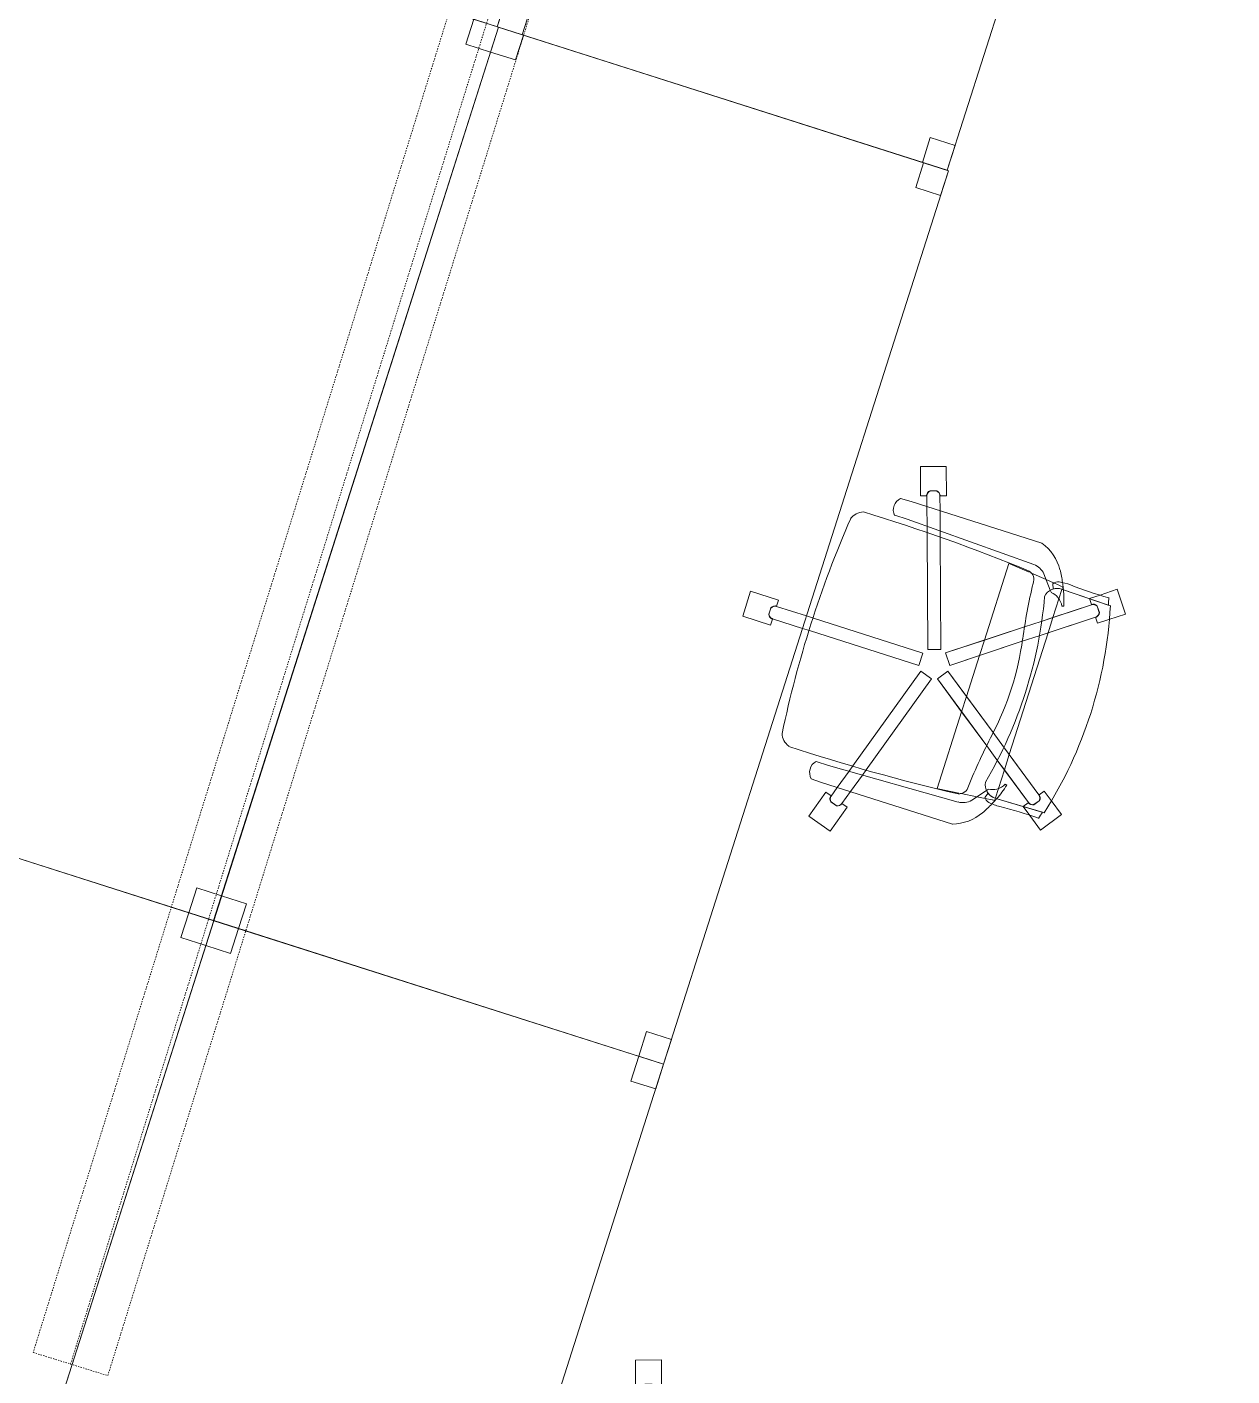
# Model space of a CAD drawing. Header units: inches. Extents: x 385 to 2249, y -1773 to -36.
# Drawn here: x 1779.3 to 1871.8, y -656.7 to -553.1 of the extents above; entities that cross this region are included whole.
import ezdxf

# ---------------------------------------------------------------- set-up
doc = ezdxf.new("R2010")
doc.units = ezdxf.units.IN
doc.header["$MEASUREMENT"] = 0
doc.linetypes.add('Dash 1_32_', pattern=[0.0625, 0.03125, -0.03125])
doc.layers.add('A-DETL', color=90, linetype='Continuous', lineweight=9)
doc.layers.add('I-FURN', color=30, linetype='Continuous', lineweight=9)

# ---------------------------------------------------------------- blocks, each defined once
blk = doc.blocks.new('Rectangular Table - Rectangular Table-V112-Level 6 POWER _ SIGNAL')
at = {"layer": 'I-FURN'}
for p, q in [((-34, 18.13), (-36, 18.13)), ((-36, 18.13), (-36, 16.13)), ((-36, 16.13), (-36, 18.13)), ((-36, 18.13), (-34, 18.13)), ((36, 18.13), (-36, 18.13)), ((-36, 18.13), (-36, -18.13)), ((-36, -18.13), (-36, 18.13)), ((-36, 18.13), (36, 18.13)), ((-34, 16.13), (-34, 18.13)), ((-34, 18.13), (-34, 16.13)), ((34, 18.13), (34, 16.13)), ((36, 18.13), (34, 18.13)), ((34, 18.13), (36, 18.13)), ((34, 16.13), (34, 18.13)), ((36, 16.13), (36, 18.13)), ((36, 18.13), (36, 16.24)), ((36, -18.13), (36, 18.13)), ((36, 18.13), (36, -18.13)), ((-36, 16.13), (-34, 16.13)), ((-34, 16.13), (-36, 16.13)), ((34, 16.13), (36, 16.13)), ((36, 16.13), (34, 16.13)), ((36, 16.24), (36, 16.13)), ((-34, -16.13), (-36, -16.13)), ((-36, -16.13), (-36, -18.13)), ((-36, -18.13), (-36, -16.13)), ((-36, -16.13), (-34, -16.13)), ((-34, -18.13), (-34, -16.13)), ((-34, -16.13), (-34, -18.13)), ((36, -16.13), (34, -16.13)), ((34, -16.13), (34, -18.13)), ((34, -18.13), (34, -16.13)), ((34, -16.13), (36, -16.13)), ((36, -18.13), (36, -16.13)), ((36, -16.13), (36, -18.13)), ((-36, -18.13), (-34, -18.13)), ((-34, -18.13), (-36, -18.13)), ((-36, -18.13), (36, -18.13)), ((36, -18.13), (-36, -18.13)), ((34, -18.13), (36, -18.13)), ((36, -18.13), (34, -18.13))]:
    blk.add_line(p, q, dxfattribs=at)
blk = doc.blocks.new('Rectangular Table - Rectangular Table-V115-Level 6 POWER _ SIGNAL')
at = {"layer": 'I-FURN'}
for p, q in [((-34, 18.13), (-36, 18.13)), ((-36, 18.13), (-36, 16.13)), ((-36, 16.13), (-36, 18.13)), ((-36, 18.13), (-34, 18.13)), ((36, 18.13), (-36, 18.13)), ((-36, 18.13), (-36, -18.13)), ((-36, -18.13), (-36, 18.13)), ((-36, 18.13), (36, 18.13)), ((-34, 16.13), (-34, 18.13)), ((-34, 18.13), (-34, 16.13)), ((34, 18.13), (34, 16.13)), ((36, 18.13), (34, 18.13)), ((34, 18.13), (36, 18.13)), ((34, 16.13), (34, 18.13)), ((36, 16.13), (36, 18.13)), ((36, 18.13), (36, 16.13)), ((36, -18.13), (36, 18.13)), ((36, 18.13), (36, -18.13)), ((-36, 16.13), (-34, 16.13)), ((-34, 16.13), (-36, 16.13)), ((34, 16.13), (36, 16.13)), ((36, 16.13), (34, 16.13)), ((-34, -16.13), (-36, -16.13)), ((-36, -16.13), (-36, -18.13)), ((-36, -16.24), (-36, -16.13)), ((-36, -16.13), (-34, -16.13)), ((-36, -18.13), (-36, -16.24)), ((-34, -18.13), (-34, -16.13)), ((-34, -16.13), (-34, -18.13)), ((36, -16.13), (34, -16.13)), ((34, -16.13), (34, -18.13)), ((34, -18.13), (34, -16.13)), ((34, -16.13), (36, -16.13)), ((36, -18.13), (36, -16.13)), ((36, -16.13), (36, -18.13)), ((-36, -18.13), (-34, -18.13)), ((-34, -18.13), (-36, -18.13)), ((-36, -18.13), (36, -18.13)), ((36, -18.13), (-36, -18.13)), ((34, -18.13), (36, -18.13)), ((36, -18.13), (34, -18.13))]:
    blk.add_line(p, q, dxfattribs=at)
blk = doc.blocks.new('Rectangular Table - Rectangular Table-V116-Level 6 POWER _ SIGNAL')
at = {"layer": 'I-FURN'}
for p, q in [((-34, 18.13), (-36, 18.13)), ((-36, 18.13), (-36, 18.02)), ((-36, 18.02), (-36, 18.13)), ((-36, 18.13), (-34, 18.13)), ((36, 18.13), (-36, 18.13)), ((-36, 18.13), (-36, -18.13)), ((-36, 18.02), (-36, 18.13)), ((-36, 18.13), (36, 18.13)), ((-36, 18.02), (-36, 16.13)), ((-36, 16.13), (-36, 18.02)), ((-36, -18.13), (-36, 18.02)), ((-34, 16.13), (-34, 18.13)), ((-34, 18.13), (-34, 16.13)), ((34, 18.13), (34, 16.13)), ((36, 18.13), (34, 18.13)), ((34, 18.13), (36, 18.13)), ((34, 16.13), (34, 18.13)), ((36, 16.13), (36, 18.13)), ((36, 18.13), (36, 16.13)), ((36, -18.13), (36, 18.13)), ((36, 18.13), (36, -18.13)), ((-36, 16.13), (-34, 16.13)), ((-34, 16.13), (-36, 16.13)), ((34, 16.13), (36, 16.13)), ((36, 16.13), (34, 16.13)), ((-34, -16.13), (-36, -16.13)), ((-36, -16.13), (-36, -18.13)), ((-36, -16.24), (-36, -16.13)), ((-36, -16.13), (-34, -16.13)), ((-36, -18.13), (-36, -16.24)), ((-34, -18.13), (-34, -16.13)), ((-34, -16.13), (-34, -18.13)), ((36, -16.13), (34, -16.13)), ((34, -16.13), (34, -18.13)), ((34, -18.13), (34, -16.13)), ((34, -16.13), (36, -16.13)), ((36, -18.13), (36, -16.13)), ((36, -16.13), (36, -18.13)), ((-36, -18.13), (-34, -18.13)), ((-34, -18.13), (-36, -18.13)), ((-36, -18.13), (36, -18.13)), ((36, -18.13), (-36, -18.13)), ((34, -18.13), (36, -18.13)), ((36, -18.13), (34, -18.13))]:
    blk.add_line(p, q, dxfattribs=at)
blk = doc.blocks.new('F-Haworth_Chair_X99-Seminar - X99 Advanced Seminar Chair-V118-Level 6 POWER _ SIGNAL')
at = {"layer": 'I-FURN'}
for p, q in [((-8.08, 12.82), (-9.7, 11.65)), ((-8.08, 12.82), (-9.7, 11.65)), ((-7.29, 11.74), (-8.08, 12.82)), ((-7.29, 11.74), (-8.08, 12.82)), ((8.08, 12.82), (7.29, 11.74)), ((8.08, 12.82), (7.29, 11.74)), ((9.7, 11.65), (8.08, 12.82)), ((9.7, 11.65), (8.08, 12.82)), ((-9.7, 11.65), (-8.88, 10.52)), ((-9.7, 11.65), (-8.88, 10.52)), ((-8.34, 11.52), (-8.42, 7.57)), ((-6.76, 11), (-7.29, 11.74)), ((-6.76, 11), (-7.29, 11.74)), ((7.29, 11.74), (6.76, 11)), ((7.29, 11.74), (6.76, 11)), ((8.42, 7.57), (8.34, 11.52)), ((8.88, 10.52), (9.7, 11.65)), ((8.88, 10.52), (9.7, 11.65)), ((-8.88, 10.52), (-8.38, 9.83)), ((-8.88, 10.52), (-8.38, 9.83)), ((-8.42, 7.57), (-8.34, 11.37)), ((-8, 10.58), (-7.59, 10.88)), ((-8, 10.58), (-7.59, 10.88)), ((-7.59, 10.87), (-7.99, 10.57)), ((-7.59, 10.87), (-7.99, 10.57)), ((-4.9, 7.6), (-7.16, 10.71)), ((-4.47, 7.01), (-7.16, 10.71)), ((-7.15, 10.72), (-6.76, 11)), ((-7.15, 10.72), (-6.76, 11)), ((7.16, 10.71), (4.47, 7.01)), ((7.16, 10.71), (4.9, 7.6)), ((6.76, 11), (7.15, 10.72)), ((6.76, 11), (7.15, 10.72)), ((7.59, 10.88), (8, 10.58)), ((7.59, 10.88), (8, 10.58)), ((7.99, 10.57), (7.59, 10.87)), ((7.99, 10.57), (7.59, 10.87)), ((8.34, 11.37), (8.42, 7.57)), ((8.38, 9.83), (8.88, 10.52)), ((8.38, 9.83), (8.88, 10.52)), ((-8.38, 9.83), (-7.99, 10.11)), ((-8.38, 9.83), (-7.99, 10.11)), ((-7.97, 10.12), (-6.14, 7.6)), ((-7.97, 10.12), (-5.57, 6.82)), ((5.57, 6.82), (7.97, 10.12)), ((6.14, 7.6), (7.97, 10.12)), ((7.99, 10.11), (8.38, 9.83)), ((7.99, 10.11), (8.38, 9.83)), ((-8.62, 7.42), (-8.68, 6.91)), ((-8.6, 7.6), (-8.62, 7.43)), ((-8.49, 7.6), (-8.56, 7.6)), ((-7.65, 7.6), (-8.4, 7.6)), ((-6.14, 7.6), (-7.65, 7.6)), ((-7.18, 7.99), (-7.21, 8.13)), ((-4.9, 7.6), (-6.14, 7.6)), ((-6.14, 7.6), (-5.57, 6.82)), ((4.9, 7.6), (-4.9, 7.6)), ((-4.47, 7.01), (-4.9, 7.6)), ((4.9, 7.6), (4.47, 7.01)), ((6.14, 7.6), (4.9, 7.6)), ((5.57, 6.82), (6.14, 7.6)), ((7.65, 7.6), (6.14, 7.6)), ((7.21, 8.13), (7.18, 7.99)), ((8.4, 7.6), (7.65, 7.6)), ((8.56, 7.6), (8.49, 7.6)), ((8.62, 7.43), (8.6, 7.6)), ((8.68, 6.87), (8.62, 7.42)), ((-9.13, 5.92), (-8.07, 6.77)), ((-8.75, 6.22), (-8.88, 4.99)), ((-8.68, 6.83), (-8.75, 6.22)), ((-8.61, 6.81), (-8.23, 6.95)), ((-8.07, 6.77), (-7.95, 6.87)), ((-5.57, 6.82), (-4.79, 5.75)), ((-5.57, 6.82), (-4.79, 5.75)), ((-3.68, 5.91), (-4.47, 7.01)), ((-3.68, 5.91), (-4.47, 7.01)), ((4.47, 7.01), (3.68, 5.91)), ((4.47, 7.01), (3.68, 5.91)), ((4.79, 5.75), (5.57, 6.82)), ((4.79, 5.75), (5.57, 6.82)), ((7.95, 6.87), (8.07, 6.77)), ((8.07, 6.77), (9.13, 5.92)), ((8.23, 6.95), (8.61, 6.81)), ((8.75, 6.22), (8.68, 6.87)), ((8.88, 4.99), (8.75, 6.22)), ((-4.79, 5.75), (-2.89, 3.12)), ((-4.79, 5.75), (-1.04, 0.58)), ((-1.65, 3.12), (-3.68, 5.91)), ((-0.23, 1.17), (-3.68, 5.91)), ((3.68, 5.91), (0.23, 1.17)), ((1.04, 0.58), (4.79, 5.75)), ((3.68, 5.91), (1.65, 3.12)), ((2.89, 3.12), (4.79, 5.75)), ((-11.32, 5.06), (-11.32, -5.48)), ((-9.92, -5.36), (-9.57, 4.97)), ((-8.9, 4.8), (-9.07, 3.2)), ((-8.88, 4.99), (-8.89, 4.91)), ((8.89, 4.91), (8.88, 4.99)), ((9.07, 3.2), (8.9, 4.8)), ((9.57, 4.97), (9.92, -5.36)), ((11.32, -5.48), (11.32, 5.06)), ((-9.07, 3.2), (-9.07, 3.12)), ((-9.07, 3.12), (-2.89, 3.12)), ((-2.89, 3.12), (-1.65, 3.12)), ((-2.89, 3.12), (-1.04, 0.58)), ((-1.65, 3.12), (1.65, 3.12)), ((-0.23, 1.17), (-1.65, 3.12)), ((1.65, 3.12), (0.23, 1.17)), ((1.04, 0.58), (2.89, 3.12)), ((1.65, 3.12), (2.89, 3.12)), ((2.89, 3.12), (9.07, 3.12)), ((9.07, 3.12), (9.07, 3.2)), ((-1.04, 0.58), (-0.23, 1.17)), ((-1.04, 0.58), (-0.23, 1.17)), ((0.23, 1.17), (1.04, 0.58)), ((0.23, 1.17), (1.04, 0.58)), ((-1.18, 0.14), (-9.37, -2.52)), ((-1.18, 0.14), (-9.37, -2.52)), ((-0.87, -0.81), (-1.18, 0.14)), ((-0.87, -0.81), (-1.18, 0.14)), ((1.18, 0.14), (0.87, -0.81)), ((1.18, 0.14), (0.87, -0.81)), ((9.37, -2.52), (1.18, 0.14)), ((9.37, -2.52), (1.18, 0.14)), ((-9.38, -3.57), (-0.87, -0.81)), ((-9.38, -3.57), (-0.87, -0.81)), ((0.87, -0.81), (9.38, -3.57)), ((0.87, -0.81), (9.38, -3.57)), ((-0.5, -1.08), (-0.5, -9.91)), ((0.5, -1.08), (-0.5, -1.08)), ((-0.5, -1.08), (-0.5, -9.91)), ((0.5, -1.08), (-0.5, -1.08)), ((0.5, -9.91), (0.5, -1.08)), ((0.5, -9.91), (0.5, -1.08)), ((-12.55, -3.03), (-14.69, -3.72)), ((-12.55, -3.03), (-14.69, -3.72)), ((-12.4, -3.49), (-12.55, -3.03)), ((-12.4, -3.49), (-12.55, -3.03)), ((-9.83, -2.67), (-11.32, -3.15)), ((-9.83, -2.67), (-11.32, -3.15)), ((-9.37, -2.52), (-9.83, -2.67)), ((-9.37, -2.52), (-9.83, -2.67)), ((9.83, -2.67), (9.37, -2.52)), ((9.83, -2.67), (9.37, -2.52)), ((11.32, -3.15), (9.83, -2.67)), ((11.32, -3.15), (9.83, -2.67)), ((12.55, -3.03), (12.4, -3.49)), ((12.55, -3.03), (12.4, -3.49)), ((14.69, -3.72), (12.55, -3.03)), ((14.69, -3.72), (12.55, -3.03)), ((-14.69, -3.72), (-14.08, -5.62)), ((-14.69, -3.72), (-14.08, -5.62)), ((-12.53, -4.34), (-12.69, -3.85)), ((-12.53, -4.34), (-12.69, -3.85)), ((-12.68, -3.86), (-12.52, -4.33)), ((-12.68, -3.86), (-12.52, -4.33)), ((-11.32, -3.15), (-12.4, -3.5)), ((-11.32, -3.15), (-12.4, -3.5)), ((-11.32, -4.21), (-9.86, -3.73)), ((-11.32, -4.21), (-9.86, -3.73)), ((-9.86, -3.73), (-9.38, -3.57)), ((-9.86, -3.73), (-9.38, -3.57)), ((9.38, -3.57), (9.86, -3.73)), ((9.38, -3.57), (9.86, -3.73)), ((9.86, -3.73), (11.32, -4.21)), ((9.86, -3.73), (11.32, -4.21)), ((12.4, -3.5), (11.32, -3.15)), ((12.4, -3.5), (11.32, -3.15)), ((12.52, -4.33), (12.68, -3.86)), ((12.52, -4.33), (12.68, -3.86)), ((12.69, -3.85), (12.53, -4.34)), ((12.69, -3.85), (12.53, -4.34)), ((14.08, -5.62), (14.69, -3.72)), ((14.08, -5.62), (14.69, -3.72)), ((-14.08, -5.62), (-11.94, -4.93)), ((-14.08, -5.62), (-11.94, -4.93)), ((-12.09, -4.45), (-11.32, -4.21)), ((-12.09, -4.45), (-11.32, -4.21)), ((-11.94, -4.93), (-12.09, -4.47)), ((-11.94, -4.93), (-12.09, -4.47)), ((11.32, -4.21), (12.09, -4.45)), ((11.32, -4.21), (12.09, -4.45)), ((12.09, -4.47), (11.94, -4.93)), ((12.09, -4.47), (11.94, -4.93)), ((11.94, -4.93), (14.08, -5.62)), ((11.94, -4.93), (14.08, -5.62)), ((-11.32, -5.48), (-11.3, -6.32)), ((-9.92, -6.36), (-9.92, -5.36)), ((9.92, -5.36), (9.92, -6.36)), ((11.3, -6.32), (11.32, -5.48)), ((-0.5, -9.91), (-0.5, -10.46)), ((-0.5, -9.91), (-0.5, -10.46)), ((0.5, -10.46), (0.5, -9.91)), ((0.5, -10.46), (0.5, -9.91)), ((-0.5, -10.46), (-0.5, -12.88)), ((-0.5, -10.46), (-0.5, -12.88)), ((0.5, -12.88), (0.5, -10.46)), ((0.5, -12.88), (0.5, -10.46)), ((-0.52, -12.88), (-1, -12.88)), ((-1, -12.88), (-1, -15.13)), ((-0.52, -12.88), (-1, -12.88)), ((-1, -12.88), (-1, -15.13)), ((0.26, -13.26), (-0.26, -13.26)), ((0.26, -13.26), (-0.26, -13.26)), ((-0.25, -13.25), (0.25, -13.25)), ((-0.25, -13.25), (0.25, -13.25)), ((1, -12.88), (0.52, -12.88)), ((1, -12.88), (0.52, -12.88)), ((1, -15.13), (1, -12.88)), ((1, -15.13), (1, -12.88)), ((-1, -15.13), (1, -15.13)), ((-1, -15.13), (1, -15.13))]:
    blk.add_line(p, q, dxfattribs=at)
for centre, radius, start, end in [((0, -20.29), 32.89, 75.3075, 104.696), ((-36.06, 10.03), 27.2, 355.9857, 2.5118), ((0, -20.73), 33.17, 104.5766, 105.5522), ((-7.66, 10.36), 0.407, 147.1651, 216.8349), ((-7.66, 10.36), 0.407, 161.0991, 175.033), ((-7.66, 10.36), 0.407, 175.033, 188.967), ((-7.66, 10.36), 0.407, 147.1651, 161.0991), ((-7.64, 10.36), 0.406, 148.6199, 216), ((-7.64, 10.36), 0.406, 148.6199, 216), ((-7.48, 10.49), 0.407, 35.1651, 104.8349), ((-7.48, 10.49), 0.407, 35.1651, 104.8349), ((-7.49, 10.47), 0.406, 36, 103.3801), ((-7.49, 10.47), 0.406, 36, 103.3801), ((7.48, 10.49), 0.407, 75.1651, 144.8349), ((7.48, 10.49), 0.407, 75.1651, 144.8349), ((7.49, 10.47), 0.406, 76.6199, 144), ((7.49, 10.47), 0.406, 130.524, 144), ((7.49, 10.47), 0.406, 117.0479, 130.524), ((7.49, 10.47), 0.406, 76.6199, 117.0479), ((7.64, 10.36), 0.406, 324, 31.3801), ((7.64, 10.36), 0.406, 324, 17.9041), ((7.66, 10.36), 0.407, 323.1651, 32.8349), ((7.66, 10.36), 0.407, 323.1651, 32.8349), ((7.64, 10.36), 0.406, 17.9041, 31.3801), ((0, -20.73), 33.17, 74.4478, 75.4234), ((36.06, 10.03), 27.2, 177.4882, 184.0143), ((-7.66, 10.36), 0.407, 188.967, 216.8349), ((-4.71, -1.15), 9.61, 116.0036, 121.9522), ((-5.2, 7.86), 3.74, 175.9857, 189.9064), ((-4.71, -1.15), 9.61, 113.5094, 116.0036), ((-4.71, -1.15), 9.61, 112.927, 113.3607), ((-4.71, -1.15), 9.61, 105.0666, 112.7369), ((-7.37, 7.55), 1.05, 178.8214, 214.7998), ((-7.37, 7.55), 1.05, 178.8214, 264.0446), ((-6.55, 6.76), 1.38, 147.5752, 174.9122), ((-6.55, 6.76), 1.38, 117.0503, 145.9813), ((0, -26.49), 33.83, 77.2285, 102.7715), ((6.55, 6.76), 1.38, 34.0187, 62.9497), ((4.71, -1.15), 9.61, 67.2631, 74.9334), ((7.37, 7.55), 1.05, 275.9554, 1.1786), ((6.55, 6.76), 1.38, 5.0878, 32.4248), ((7.37, 7.55), 1.05, 325.2002, 1.1786), ((4.71, -1.15), 9.61, 66.6393, 67.073), ((4.71, -1.15), 9.61, 63.9964, 66.4906), ((5.2, 7.86), 3.74, 350.0936, 4.0143), ((4.71, -1.15), 9.61, 58.0478, 63.9964), ((-7.87, 3.92), 3.63, 121.9522, 161.8211), ((-8.28, 7.33), 0.613, 189.9064, 237.4573), ((0, -15.97), 22.19, 79.9767, 100.0233), ((8.28, 7.33), 0.613, 302.5427, 350.0936), ((7.87, 3.92), 3.63, 18.1789, 58.0478), ((-8.18, 4.9), 1.39, 132.8922, 177.1987), ((-8.24, 4.59), 0.763, 84.2338, 165.7662), ((-11.32, 48.08), 42.84, 274.2301, 280.0233), ((11.32, 48.08), 42.84, 259.9767, 265.7699), ((8.24, 4.59), 0.763, 14.2338, 95.7662), ((8.18, 4.9), 1.39, 2.8013, 47.1078), ((144.06, -7.32), 153.52, 175.4787, 180.5251), ((-144.06, -7.32), 153.52, 359.4749, 4.5213), ((-12.28, -3.88), 0.407, 107.1651, 176.8349), ((-12.28, -3.88), 0.407, 107.1651, 176.8349), ((-12.27, -3.89), 0.406, 108, 175.3801), ((-12.27, -3.89), 0.406, 161.9041, 175.3801), ((-12.27, -3.89), 0.406, 121.476, 161.9041), ((-12.27, -3.89), 0.406, 108, 121.476), ((12.28, -3.88), 0.407, 3.1651, 72.8349), ((12.28, -3.88), 0.407, 3.1651, 72.8349), ((12.27, -3.89), 0.406, 45.0479, 72), ((12.27, -3.89), 0.406, 4.6199, 72), ((12.27, -3.89), 0.406, 4.6199, 45.0479), ((-12.22, -4.09), 0.407, 219.1651, 288.8349), ((-12.22, -4.09), 0.407, 219.1651, 288.8349), ((-12.22, -4.07), 0.406, 220.6199, 274.524), ((-12.22, -4.07), 0.406, 220.6199, 288), ((-12.22, -4.07), 0.406, 274.524, 288), ((12.22, -4.07), 0.406, 252, 319.3801), ((12.22, -4.09), 0.407, 251.1651, 320.8349), ((12.22, -4.09), 0.407, 251.1651, 320.8349), ((12.22, -4.07), 0.406, 252, 265.476), ((12.22, -4.07), 0.406, 265.476, 305.9041), ((12.22, -4.07), 0.406, 305.9041, 319.3801), ((-10.58, -5.68), 0.956, 221.8901, 314.1099), ((10.58, -5.68), 0.956, 225.8901, 318.1099), ((-8.21, -8.28), 1.31, 200.0433, 249.9567), ((8.21, -8.28), 1.31, 290.0433, 339.9567), ((0, 75.01), 84.96, 264.1475, 275.8525), ((-0.11, -12.88), 0.407, 179.1651, 207.033), ((-0.11, -12.88), 0.407, 179.1651, 248.8349), ((-0.09, -12.88), 0.406, 180, 193.476), ((-0.09, -12.88), 0.406, 180, 247.3801), ((-0.09, -12.88), 0.406, 193.476, 233.9041), ((-0.11, -12.88), 0.407, 207.033, 220.967), ((-0.11, -12.88), 0.407, 220.967, 234.9009), ((-0.11, -12.88), 0.407, 234.9009, 248.8349), ((-0.09, -12.88), 0.406, 233.9041, 247.3801), ((0.09, -12.88), 0.406, 292.6199, 360), ((0.09, -12.88), 0.406, 292.6199, 306.0959), ((0.11, -12.88), 0.407, 291.1651, 0.8349), ((0.11, -12.88), 0.407, 291.1651, 319.033), ((0.09, -12.88), 0.406, 306.0959, 346.524), ((0.11, -12.88), 0.407, 319.033, 332.967), ((0.11, -12.88), 0.407, 332.967, 346.9009), ((0.09, -12.88), 0.406, 346.524, 360), ((0.11, -12.88), 0.407, 346.9009, 0.8349)]:
    blk.add_arc(centre, radius, start, end, dxfattribs=at)
blk = doc.blocks.new('Rectangular Table - Rectangular Table-5809077-Level 6 POWER _ SIGNAL')
at = {"layer": 'I-FURN'}
for p, q in [((-34, 18.13), (-36, 18.13)), ((-36, 18.13), (-36, 16.13)), ((-36, 16.13), (-36, 18.13)), ((-36, 18.13), (-34, 18.13)), ((36, 18.13), (-36, 18.13)), ((-36, 18.13), (-36, -18.13)), ((-36, -18.13), (-36, 18.13)), ((-36, 18.13), (36, 18.13)), ((-34, 16.13), (-34, 18.13)), ((-34, 18.13), (-34, 16.13)), ((34, 18.13), (34, 16.13)), ((36, 18.13), (34, 18.13)), ((34, 18.13), (36, 18.13)), ((34, 16.13), (34, 18.13)), ((36, 16.13), (36, 18.13)), ((36, 18.13), (36, 16.13)), ((36, -18.13), (36, 18.13)), ((36, 18.13), (36, -18.13)), ((-36, 16.13), (-34, 16.13)), ((-34, 16.13), (-36, 16.13)), ((34, 16.13), (36, 16.13)), ((36, 16.13), (34, 16.13)), ((-34, -16.13), (-36, -16.13)), ((-36, -16.13), (-36, -18.13)), ((-36, -18.13), (-36, -16.13)), ((-36, -16.13), (-34, -16.13)), ((-34, -18.13), (-34, -16.13)), ((-34, -16.13), (-34, -18.13)), ((36, -16.13), (34, -16.13)), ((34, -16.13), (34, -18.13)), ((34, -18.13), (34, -16.13)), ((34, -16.13), (36, -16.13)), ((36, -18.13), (36, -16.13)), ((36, -16.13), (36, -18.13)), ((-36, -18.13), (-34, -18.13)), ((-34, -18.13), (-36, -18.13)), ((-36, -18.13), (36, -18.13)), ((36, -18.13), (-36, -18.13)), ((34, -18.13), (36, -18.13)), ((36, -18.13), (34, -18.13))]:
    blk.add_line(p, q, dxfattribs=at)
blk = doc.blocks.new('Rectangular Table - Rectangular Table-5809076-Level 6 POWER _ SIGNAL')
at = {"layer": 'I-FURN'}
for p, q in [((-34, 18.13), (-36, 18.13)), ((-36, 18.13), (-36, 16.13)), ((-36, 16.13), (-36, 18.13)), ((-36, 18.13), (-34, 18.13)), ((36, 18.13), (-36, 18.13)), ((-36, 18.13), (-36, -18.13)), ((-36, -18.13), (-36, 18.13)), ((-36, 18.13), (36, 18.13)), ((-34, 16.13), (-34, 18.13)), ((-34, 18.13), (-34, 16.13)), ((34, 18.13), (34, 16.13)), ((36, 18.13), (34, 18.13)), ((34, 18.13), (36, 18.13)), ((34, 16.13), (34, 18.13)), ((36, 16.13), (36, 18.13)), ((36, 18.13), (36, 16.13)), ((36, -18.13), (36, 18.13)), ((36, 18.13), (36, -18.13)), ((-36, 16.13), (-34, 16.13)), ((-34, 16.13), (-36, 16.13)), ((34, 16.13), (36, 16.13)), ((36, 16.13), (34, 16.13)), ((-34, -16.13), (-36, -16.13)), ((-36, -16.13), (-36, -18.13)), ((-36, -18.13), (-36, -16.13)), ((-36, -16.13), (-34, -16.13)), ((-34, -18.13), (-34, -16.13)), ((-34, -16.13), (-34, -18.13)), ((36, -16.13), (34, -16.13)), ((34, -16.13), (34, -18.13)), ((34, -18.13), (34, -16.13)), ((34, -16.13), (36, -16.13)), ((36, -18.13), (36, -16.13)), ((36, -16.13), (36, -18.13)), ((-36, -18.13), (-34, -18.13)), ((-34, -18.13), (-36, -18.13)), ((-36, -18.13), (36, -18.13)), ((36, -18.13), (-36, -18.13)), ((34, -18.13), (36, -18.13)), ((36, -18.13), (34, -18.13))]:
    blk.add_line(p, q, dxfattribs=at)
blk = doc.blocks.new('F-Haworth_Chair_X99-Seminar - X99 Advanced Seminar Chair-V120-Level 6 POWER _ SIGNAL')
at = {"layer": 'I-FURN'}
for p, q in [((-8.08, 12.82), (-9.7, 11.65)), ((-8.08, 12.82), (-9.7, 11.65)), ((-7.29, 11.74), (-8.08, 12.82)), ((-7.29, 11.74), (-8.08, 12.82)), ((8.08, 12.82), (7.29, 11.74)), ((8.08, 12.82), (7.29, 11.74)), ((9.7, 11.65), (8.08, 12.82)), ((9.7, 11.65), (8.08, 12.82)), ((-9.7, 11.65), (-8.88, 10.52)), ((-9.7, 11.65), (-8.88, 10.52)), ((-8.34, 11.52), (-8.42, 7.57)), ((-6.76, 11), (-7.29, 11.74)), ((-6.76, 11), (-7.29, 11.74)), ((7.29, 11.74), (6.76, 11)), ((7.29, 11.74), (6.76, 11)), ((8.42, 7.57), (8.34, 11.52)), ((8.88, 10.52), (9.7, 11.65)), ((8.88, 10.52), (9.7, 11.65)), ((-8.88, 10.52), (-8.38, 9.83)), ((-8.88, 10.52), (-8.38, 9.83)), ((-8.42, 7.57), (-8.34, 11.37)), ((-8, 10.58), (-7.59, 10.88)), ((-8, 10.58), (-7.59, 10.88)), ((-7.59, 10.87), (-7.99, 10.57)), ((-7.59, 10.87), (-7.99, 10.57)), ((-4.9, 7.6), (-7.16, 10.71)), ((-4.47, 7.01), (-7.16, 10.71)), ((-7.15, 10.72), (-6.76, 11)), ((-7.15, 10.72), (-6.76, 11)), ((7.16, 10.71), (4.47, 7.01)), ((7.16, 10.71), (4.9, 7.6)), ((6.76, 11), (7.15, 10.72)), ((6.76, 11), (7.15, 10.72)), ((7.59, 10.88), (8, 10.58)), ((7.59, 10.88), (8, 10.58)), ((7.99, 10.57), (7.59, 10.87)), ((7.99, 10.57), (7.59, 10.87)), ((8.34, 11.37), (8.42, 7.57)), ((8.38, 9.83), (8.88, 10.52)), ((8.38, 9.83), (8.88, 10.52)), ((-8.38, 9.83), (-7.99, 10.11)), ((-8.38, 9.83), (-7.99, 10.11)), ((-7.97, 10.12), (-6.14, 7.6)), ((-7.97, 10.12), (-5.57, 6.82)), ((5.57, 6.82), (7.97, 10.12)), ((6.14, 7.6), (7.97, 10.12)), ((7.99, 10.11), (8.38, 9.83)), ((7.99, 10.11), (8.38, 9.83)), ((-8.62, 7.42), (-8.68, 6.91)), ((-8.6, 7.6), (-8.62, 7.43)), ((-8.49, 7.6), (-8.56, 7.6)), ((-7.65, 7.6), (-8.4, 7.6)), ((-6.14, 7.6), (-7.65, 7.6)), ((-7.18, 7.99), (-7.21, 8.13)), ((-4.9, 7.6), (-6.14, 7.6)), ((-6.14, 7.6), (-5.57, 6.82)), ((4.9, 7.6), (-4.9, 7.6)), ((-4.47, 7.01), (-4.9, 7.6)), ((4.9, 7.6), (4.47, 7.01)), ((6.14, 7.6), (4.9, 7.6)), ((5.57, 6.82), (6.14, 7.6)), ((7.65, 7.6), (6.14, 7.6)), ((7.21, 8.13), (7.18, 7.99)), ((8.4, 7.6), (7.65, 7.6)), ((8.56, 7.6), (8.49, 7.6)), ((8.62, 7.43), (8.6, 7.6)), ((8.68, 6.87), (8.62, 7.42)), ((-9.13, 5.92), (-8.07, 6.77)), ((-8.75, 6.22), (-8.88, 4.99)), ((-8.68, 6.87), (-8.75, 6.22)), ((-8.61, 6.81), (-8.23, 6.95)), ((-8.07, 6.77), (-7.95, 6.87)), ((-5.57, 6.82), (-4.79, 5.75)), ((-5.57, 6.82), (-4.79, 5.75)), ((-3.68, 5.91), (-4.47, 7.01)), ((-3.68, 5.91), (-4.47, 7.01)), ((4.47, 7.01), (3.68, 5.91)), ((4.47, 7.01), (3.68, 5.91)), ((4.79, 5.75), (5.57, 6.82)), ((4.79, 5.75), (5.57, 6.82)), ((7.95, 6.87), (8.07, 6.77)), ((8.07, 6.77), (9.13, 5.92)), ((8.23, 6.95), (8.61, 6.81)), ((8.75, 6.22), (8.68, 6.87)), ((8.88, 4.99), (8.75, 6.22)), ((-4.79, 5.75), (-2.89, 3.12)), ((-4.79, 5.75), (-1.04, 0.58)), ((-1.65, 3.12), (-3.68, 5.91)), ((-0.23, 1.17), (-3.68, 5.91)), ((3.68, 5.91), (0.23, 1.17)), ((3.68, 5.91), (1.65, 3.12)), ((1.76, 1.57), (4.79, 5.75)), ((2.89, 3.12), (4.79, 5.75)), ((-11.32, 5.06), (-11.32, -5.48)), ((-9.92, -5.36), (-9.57, 4.97)), ((-8.9, 4.8), (-9.07, 3.2)), ((-8.88, 4.99), (-8.89, 4.91)), ((8.89, 4.91), (8.88, 4.99)), ((9.07, 3.2), (8.9, 4.8)), ((9.57, 4.97), (9.92, -5.36)), ((11.32, -5.48), (11.32, 5.06)), ((-9.07, 3.2), (-9.07, 3.12)), ((-9.07, 3.12), (-2.89, 3.12)), ((-2.89, 3.12), (-1.65, 3.12)), ((-2.89, 3.12), (-1.04, 0.58)), ((-1.65, 3.12), (1.65, 3.12)), ((-0.23, 1.17), (-1.65, 3.12)), ((1.65, 3.12), (0.23, 1.17)), ((1.65, 3.12), (2.89, 3.12)), ((1.76, 1.57), (2.89, 3.12)), ((2.89, 3.12), (9.07, 3.12)), ((9.07, 3.12), (9.07, 3.2)), ((-1.04, 0.58), (-0.23, 1.17)), ((-1.04, 0.58), (-0.23, 1.17)), ((0.23, 1.17), (1.04, 0.58)), ((0.23, 1.17), (1.04, 0.58)), ((1.04, 0.58), (1.75, 1.56)), ((1.04, 0.58), (1.75, 1.56)), ((-1.18, 0.14), (-9.37, -2.52)), ((-1.18, 0.14), (-9.37, -2.52)), ((-0.87, -0.81), (-1.18, 0.14)), ((-0.87, -0.81), (-1.18, 0.14)), ((1.18, 0.14), (0.87, -0.81)), ((1.18, 0.14), (0.87, -0.81)), ((9.37, -2.52), (1.18, 0.14)), ((9.37, -2.52), (1.18, 0.14)), ((-9.38, -3.57), (-0.87, -0.81)), ((-9.38, -3.57), (-0.87, -0.81)), ((0.87, -0.81), (9.38, -3.57)), ((0.87, -0.81), (9.38, -3.57)), ((-0.5, -1.08), (-0.5, -9.91)), ((0.5, -1.08), (-0.5, -1.08)), ((-0.5, -1.08), (-0.5, -9.91)), ((0.5, -1.08), (-0.5, -1.08)), ((0.5, -9.91), (0.5, -1.08)), ((0.5, -9.91), (0.5, -1.08)), ((-12.55, -3.03), (-14.69, -3.72)), ((-12.55, -3.03), (-14.69, -3.72)), ((-12.4, -3.49), (-12.55, -3.03)), ((-12.4, -3.49), (-12.55, -3.03)), ((-9.83, -2.67), (-11.32, -3.15)), ((-9.83, -2.67), (-11.32, -3.15)), ((-9.37, -2.52), (-9.83, -2.67)), ((-9.37, -2.52), (-9.83, -2.67)), ((9.83, -2.67), (9.37, -2.52)), ((9.83, -2.67), (9.37, -2.52)), ((11.32, -3.15), (9.83, -2.67)), ((11.32, -3.15), (9.83, -2.67)), ((12.55, -3.03), (12.4, -3.49)), ((12.55, -3.03), (12.4, -3.49)), ((14.69, -3.72), (12.55, -3.03)), ((14.69, -3.72), (12.55, -3.03)), ((-14.69, -3.72), (-14.08, -5.62)), ((-14.69, -3.72), (-14.08, -5.62)), ((-12.53, -4.34), (-12.69, -3.85)), ((-12.53, -4.34), (-12.69, -3.85)), ((-12.68, -3.86), (-12.52, -4.33)), ((-12.68, -3.86), (-12.52, -4.33)), ((-11.32, -3.15), (-12.4, -3.5)), ((-11.32, -3.15), (-12.4, -3.5)), ((-11.32, -4.21), (-9.86, -3.73)), ((-11.32, -4.21), (-9.86, -3.73)), ((-9.86, -3.73), (-9.38, -3.57)), ((-9.86, -3.73), (-9.38, -3.57)), ((9.38, -3.57), (9.86, -3.73)), ((9.38, -3.57), (9.86, -3.73)), ((9.87, -3.73), (11.32, -4.21)), ((9.87, -3.73), (11.32, -4.21)), ((12.4, -3.5), (11.32, -3.15)), ((12.4, -3.5), (11.32, -3.15)), ((12.52, -4.33), (12.68, -3.86)), ((12.52, -4.33), (12.68, -3.86)), ((12.69, -3.85), (12.53, -4.34)), ((12.69, -3.85), (12.53, -4.34)), ((14.08, -5.62), (14.69, -3.72)), ((14.08, -5.62), (14.69, -3.72)), ((-14.08, -5.62), (-11.94, -4.93)), ((-14.08, -5.62), (-11.94, -4.93)), ((-12.09, -4.45), (-11.32, -4.21)), ((-12.09, -4.45), (-11.32, -4.21)), ((-11.94, -4.93), (-12.09, -4.47)), ((-11.94, -4.93), (-12.09, -4.47)), ((11.32, -4.21), (12.09, -4.45)), ((11.32, -4.21), (12.09, -4.45)), ((12.09, -4.47), (11.94, -4.93)), ((12.09, -4.47), (11.94, -4.93)), ((11.94, -4.93), (14.08, -5.62)), ((11.94, -4.93), (14.08, -5.62)), ((-11.32, -5.48), (-11.3, -6.32)), ((-9.92, -6.36), (-9.92, -5.36)), ((9.92, -5.36), (9.92, -6.36)), ((11.3, -6.32), (11.32, -5.48)), ((-0.5, -9.91), (-0.5, -10.46)), ((-0.5, -9.91), (-0.5, -10.46)), ((0.5, -10.46), (0.5, -9.91)), ((0.5, -10.46), (0.5, -9.91)), ((-0.5, -10.46), (-0.5, -12.88)), ((-0.5, -10.46), (-0.5, -12.88)), ((0.5, -12.88), (0.5, -10.46)), ((0.5, -12.88), (0.5, -10.46)), ((-0.52, -12.88), (-1, -12.88)), ((-1, -12.88), (-1, -15.13)), ((-0.52, -12.88), (-1, -12.88)), ((-1, -12.88), (-1, -15.13)), ((0.26, -13.26), (-0.26, -13.26)), ((0.26, -13.26), (-0.26, -13.26)), ((-0.25, -13.25), (0.25, -13.25)), ((-0.25, -13.25), (0.25, -13.25)), ((1, -12.88), (0.52, -12.88)), ((1, -12.88), (0.52, -12.88)), ((1, -15.13), (1, -12.88)), ((1, -15.13), (1, -12.88)), ((-1, -15.13), (1, -15.13)), ((-1, -15.13), (1, -15.13))]:
    blk.add_line(p, q, dxfattribs=at)
for centre, radius, start, end in [((0, -20.29), 32.89, 75.3075, 104.696), ((-36.06, 10.03), 27.2, 355.9857, 2.5118), ((0, -20.73), 33.17, 104.5766, 105.5522), ((-7.66, 10.36), 0.407, 147.1651, 216.8349), ((-7.66, 10.36), 0.407, 147.1651, 216.8349), ((-7.64, 10.36), 0.406, 148.6199, 216), ((-7.64, 10.36), 0.406, 148.6199, 216), ((-7.48, 10.49), 0.407, 90.9009, 104.8349), ((-7.48, 10.49), 0.407, 35.1651, 104.8349), ((-7.49, 10.47), 0.406, 36, 103.3801), ((-7.49, 10.47), 0.406, 36, 103.3801), ((-7.48, 10.49), 0.407, 76.967, 90.9009), ((-7.48, 10.49), 0.407, 35.1651, 76.967), ((7.48, 10.49), 0.407, 75.1651, 144.8349), ((7.48, 10.49), 0.407, 103.033, 144.8349), ((7.49, 10.47), 0.406, 76.6199, 144), ((7.49, 10.47), 0.406, 117.0479, 144), ((7.49, 10.47), 0.406, 76.6199, 117.0479), ((7.48, 10.49), 0.407, 75.1651, 103.033), ((7.64, 10.36), 0.406, 324, 31.3801), ((7.64, 10.36), 0.406, 324, 17.9041), ((7.66, 10.36), 0.407, 323.1651, 32.8349), ((7.64, 10.36), 0.406, 17.9041, 31.3801), ((7.66, 10.36), 0.407, 323.1651, 18.9009), ((7.66, 10.36), 0.407, 18.9009, 32.8349), ((0, -20.73), 33.17, 74.4478, 75.4234), ((36.06, 10.03), 27.2, 177.4882, 184.0143), ((-4.71, -1.15), 9.61, 116.0036, 121.9522), ((-5.2, 7.86), 3.74, 175.9857, 189.9064), ((-4.71, -1.15), 9.61, 113.5094, 116.0036), ((-4.71, -1.15), 9.61, 112.927, 113.3607), ((-4.71, -1.15), 9.61, 105.0666, 112.7369), ((-7.37, 7.55), 1.05, 178.8214, 214.7998), ((-7.37, 7.55), 1.05, 178.8214, 264.0446), ((-6.55, 6.76), 1.38, 147.5752, 174.9122), ((-6.55, 6.76), 1.38, 117.0503, 145.9813), ((0, -26.49), 33.83, 77.2285, 102.7715), ((6.55, 6.76), 1.38, 34.0187, 62.9497), ((4.71, -1.15), 9.61, 67.2631, 74.9334), ((7.37, 7.55), 1.05, 275.9554, 1.1786), ((6.55, 6.76), 1.38, 5.0878, 32.4248), ((7.37, 7.55), 1.05, 325.2002, 1.1786), ((4.71, -1.15), 9.61, 66.6393, 67.073), ((4.71, -1.15), 9.61, 63.9964, 66.4906), ((5.2, 7.86), 3.74, 350.0936, 4.0143), ((4.71, -1.15), 9.61, 58.0478, 63.9964), ((-7.87, 3.92), 3.63, 121.9522, 161.8211), ((-8.28, 7.33), 0.613, 189.9064, 237.4573), ((0, -15.97), 22.19, 79.9767, 100.0233), ((8.28, 7.33), 0.613, 302.5427, 350.0936), ((7.87, 3.92), 3.63, 18.1789, 58.0478), ((-8.18, 4.9), 1.39, 132.8922, 177.1987), ((-8.24, 4.59), 0.763, 84.2338, 165.7662), ((-11.32, 48.08), 42.84, 274.2301, 280.0233), ((11.32, 48.08), 42.84, 259.9767, 265.7699), ((8.24, 4.59), 0.763, 14.2338, 95.7662), ((8.18, 4.9), 1.39, 2.8013, 47.1078), ((144.06, -7.32), 153.52, 175.4787, 180.5251), ((-144.06, -7.32), 153.52, 359.4749, 4.5213), ((-12.28, -3.88), 0.407, 107.1651, 176.8349), ((-12.28, -3.88), 0.407, 107.1651, 176.8349), ((-12.27, -3.89), 0.406, 108, 175.3801), ((-12.27, -3.89), 0.406, 161.9041, 175.3801), ((-12.27, -3.89), 0.406, 121.476, 161.9041), ((-12.27, -3.89), 0.406, 108, 121.476), ((12.28, -3.88), 0.407, 3.1651, 72.8349), ((12.28, -3.88), 0.407, 3.1651, 72.8349), ((12.27, -3.89), 0.406, 45.0479, 72), ((12.27, -3.89), 0.406, 4.6199, 72), ((12.27, -3.89), 0.406, 4.6199, 45.0479), ((-12.22, -4.09), 0.407, 219.1651, 288.8349), ((-12.22, -4.09), 0.407, 219.1651, 288.8349), ((-12.22, -4.07), 0.406, 220.6199, 274.524), ((-12.22, -4.07), 0.406, 220.6199, 288), ((-12.22, -4.07), 0.406, 274.524, 288), ((12.22, -4.07), 0.406, 252, 319.3801), ((12.22, -4.09), 0.407, 251.1651, 320.8349), ((12.22, -4.09), 0.407, 251.1651, 320.8349), ((12.22, -4.07), 0.406, 252, 265.476), ((12.22, -4.07), 0.406, 265.476, 305.9041), ((12.22, -4.07), 0.406, 305.9041, 319.3801), ((-10.58, -5.68), 0.956, 221.8901, 314.1099), ((10.58, -5.68), 0.956, 225.8901, 318.1099), ((-8.21, -8.28), 1.31, 200.0433, 249.9567), ((8.21, -8.28), 1.31, 290.0433, 339.9567), ((0, 75.01), 84.96, 264.1475, 275.8525), ((-0.11, -12.88), 0.407, 179.1651, 248.8349), ((-0.11, -12.88), 0.407, 179.1651, 248.8349), ((-0.09, -12.88), 0.406, 180, 193.476), ((-0.09, -12.88), 0.406, 180, 247.3801), ((-0.09, -12.88), 0.406, 193.476, 233.9041), ((-0.09, -12.88), 0.406, 233.9041, 247.3801), ((0.09, -12.88), 0.406, 292.6199, 360), ((0.09, -12.88), 0.406, 292.6199, 306.0959), ((0.11, -12.88), 0.407, 291.1651, 0.8349), ((0.11, -12.88), 0.407, 291.1651, 0.8349), ((0.09, -12.88), 0.406, 306.0959, 346.524), ((0.09, -12.88), 0.406, 346.524, 360)]:
    blk.add_arc(centre, radius, start, end, dxfattribs=at)

msp = doc.modelspace()

# ---------------------------------------------------------------- linework, layer by layer
at = {"layer": 'A-DETL', "linetype": 'Dash 1_32_', "lineweight": 13}
for p, q in [((1785.49, -656.67), (1842.91, -471.62)), ((1782.63, -655.78), (1838.87, -474.54)), ((1834.9, -477.2), (1779.76, -654.89)), ((1779.76, -654.89), (1782.63, -655.78)), ((1782.63, -655.78), (1785.49, -656.67))]:
    msp.add_line(p, q, dxfattribs=at)

# ---------------------------------------------------------------- block references
at = {"layer": 'I-FURN'}
for name, p, rotation in [('Rectangular Table - Rectangular Table-V112-Level 6 POWER _ SIGNAL', (1843.61, -524.32), 252.3119574808695), ('Rectangular Table - Rectangular Table-V115-Level 6 POWER _ SIGNAL', (1787.28, -581.93), 252.3119574808694), ('Rectangular Table - Rectangular Table-V116-Level 6 POWER _ SIGNAL', (1821.83, -592.95), 252.3119574808695), ('F-Haworth_Chair_X99-Seminar - X99 Advanced Seminar Chair-V118-Level 6 POWER _ SIGNAL', (1848.96, -602), 252.3119574808697), ('Rectangular Table - Rectangular Table-5809077-Level 6 POWER _ SIGNAL', (1765.41, -650.53), 252.3119574808694), ('Rectangular Table - Rectangular Table-5809076-Level 6 POWER _ SIGNAL', (1799.96, -661.54), 252.3119574808695), ('F-Haworth_Chair_X99-Seminar - X99 Advanced Seminar Chair-V120-Level 6 POWER _ SIGNAL', (1827.08, -670.59), 252.3119574808697)]:
    msp.add_blockref(name, p, dxfattribs=dict(at, rotation=rotation))

doc.saveas('drawing.dxf')
